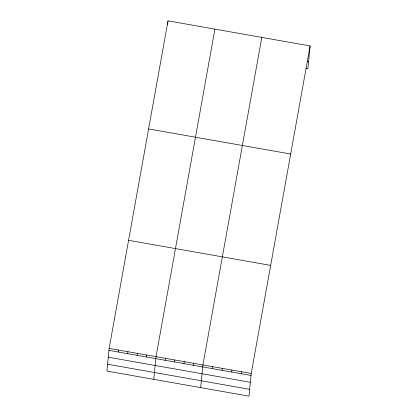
<?xml version="1.0" encoding="UTF-8"?>
<svg xmlns="http://www.w3.org/2000/svg" width="417" height="417" viewBox="0 0 417 417"><rect width="100%" height="100%" fill="white"/><g stroke="black" fill="none" stroke-linecap="round" stroke-linejoin="round"><path stroke-width="0.63" d="M109.15 348.388L106.888 371.067L248.975 396.15L251.237 373.47L310.112 45.933L168.025 20.85L109.15 348.388L251.237 373.47M118.334 352.031L118.532 350.04M127.711 353.684L127.91 351.698M167.655 24.546L167.827 22.836M167.926 21.846L168.025 20.85M137.089 355.341L137.287 353.355M146.466 356.994L146.664 355.008M153.779 379.345L156.041 356.665L214.911 29.127M165.221 360.309L165.419 358.318M174.598 361.961L174.796 359.975M183.975 363.619L184.173 361.633M193.352 365.271L193.551 363.285M200.666 387.622L202.928 364.943L261.803 37.405M212.394 368.633L212.592 366.647M222.053 370.343L222.251 368.352M231.716 372.047L231.915 370.061M241.38 373.752L241.579 371.766M310.112 45.933L307.85 68.612L306.036 68.294M307.324 61.57L308.528 61.784M148.598 128.936L290.685 154.019M128.582 240.301L270.664 265.384M108.952 350.374L251.039 375.456M108.274 357.202L250.356 382.285M107.57 364.239L249.658 389.322"/></g></svg>
